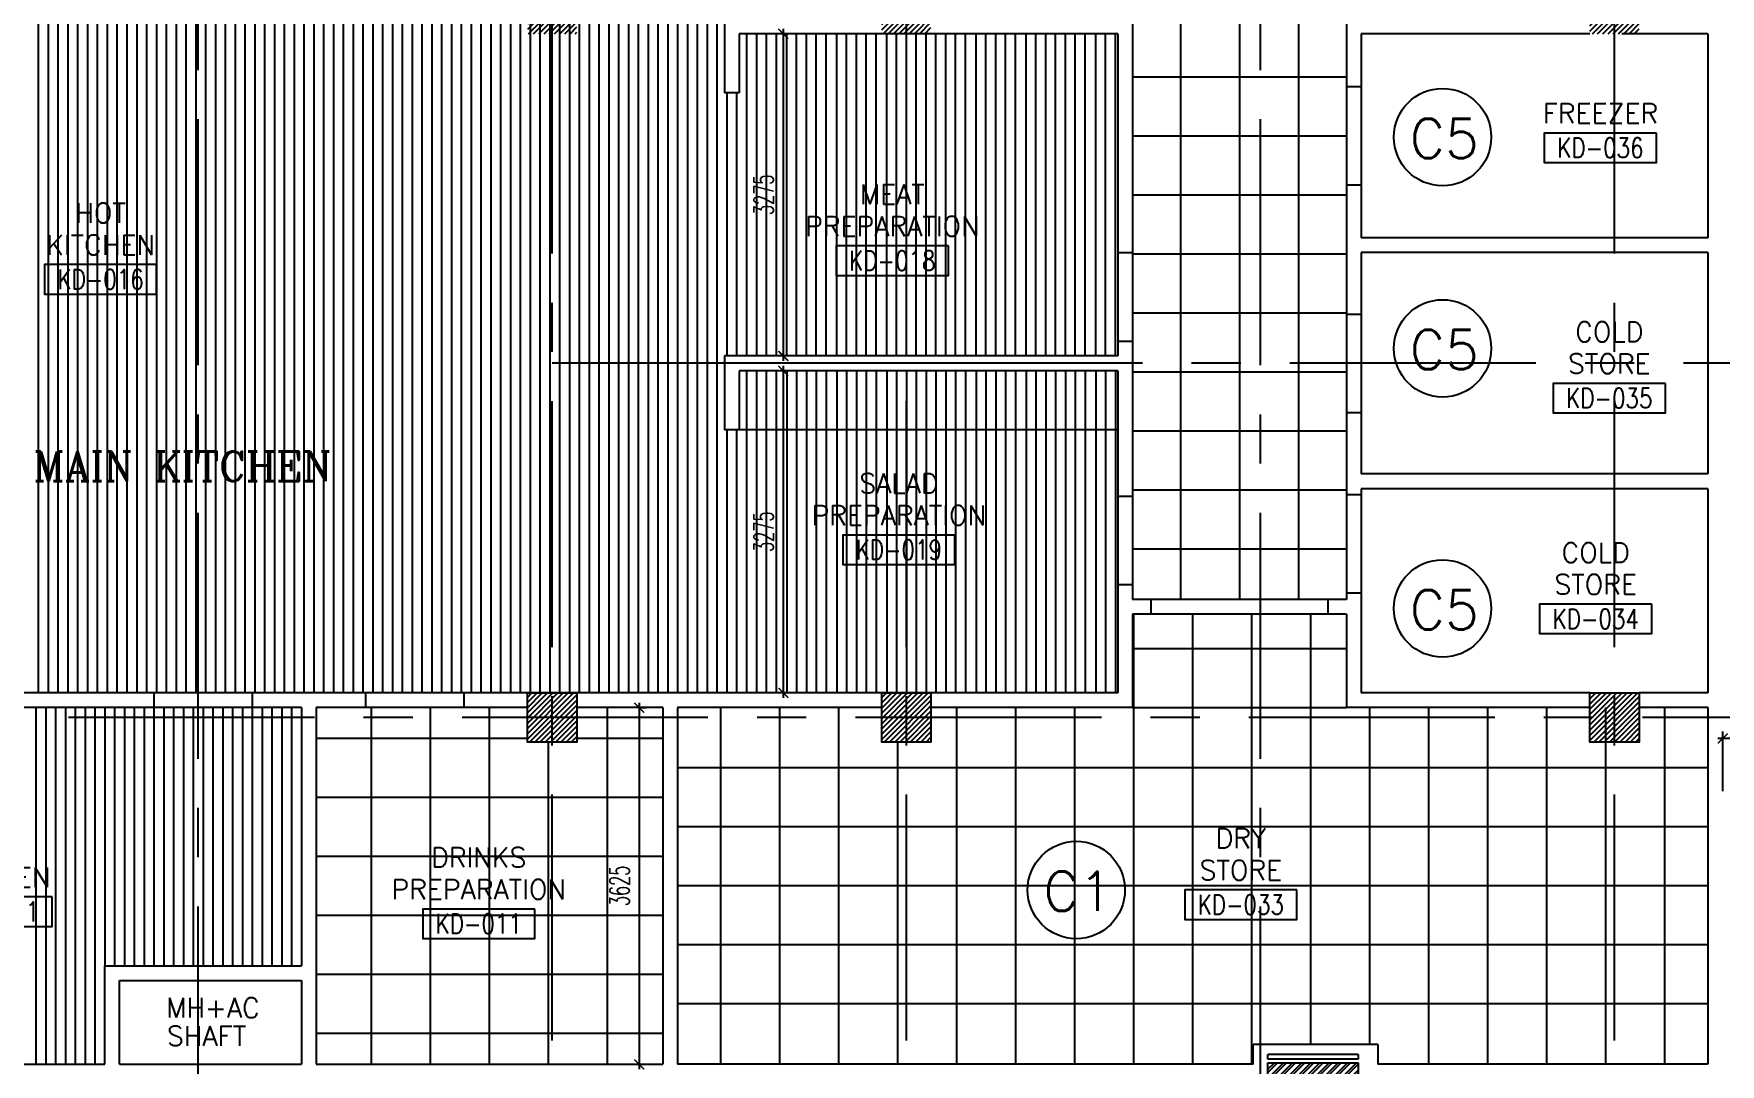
# Model space of a CAD drawing. Extents: x 417866.9 to 417960.2, y 43448 to 43538.2.
# Drawn here: x 417924.67 to 417941.81, y 43507.77 to 43518.24 of the extents above; entities that cross this region are included whole.
import ezdxf
from ezdxf.enums import TextEntityAlignment as Align

# ---------------------------------------------------------------- set-up
doc = ezdxf.new("R2010")
doc.units = 0
doc.header["$MEASUREMENT"] = 0
doc.header["$PDMODE"] = 3
doc.header["$PDSIZE"] = 0.1
doc.linetypes.add('CENTERX2', pattern=[4, 2.5, -0.5, 0.5, -0.5])
doc.layers.get('0').update_dxf_attribs({"linetype": 'CONTINUOUS'})
doc.layers.get('DEFPOINTS').update_dxf_attribs({"linetype": 'CONTINUOUS'})
for name, color, linetype in [('AXES', 11, 'CENTERX2'), ('CEILING', 4, 'CONTINUOUS'), ('ceiling-marker', 6, 'CONTINUOUS'), ('COL', 2, 'CONTINUOUS'), ('DIM', 4, 'CONTINUOUS'), ('FHC', 2, 'CONTINUOUS'), ('FUR', 5, 'CONTINUOUS'), ('HAT', 8, 'CONTINUOUS'), ('RM-BOX', 11, 'CONTINUOUS'), ('RM-NAME', 11, 'CONTINUOUS'), ('RM-NO', 11, 'CONTINUOUS'), ('SHAFT', 7, 'CONTINUOUS'), ('TXT', 2, 'CONTINUOUS'), ('WALL', 2, 'CONTINUOUS')]:
    doc.layers.add(name, color=color, linetype=linetype)
doc.styles.add('ROMANC', font='romanc', dxfattribs={"height": 0.1})
doc.styles.add('ROMANS', font='ROMANS.shx', dxfattribs={"width": 0.6})
doc.dimstyles.new('STANDARD in', dxfattribs={"dimtxt": 0.2, "dimasz": 0.1, "dimexe": 0.07, "dimexo": 0.05, "dimgap": 0.1, "dimtad": 1, "dimdec": 0, "dimlfac": 1000, "dimzin": 0, "dimdsep": 46, "dimtxsty": 'ROMANS', "dimblk": 'ARCHTICK', "dimcen": 0.05, "dimdle": 0.05, "dimclrd": 4, "dimclre": 4, "dimclrt": 2, "dimadec": 0, "dimazin": 0, "dimtfac": 1, "dimtdec": 0, "dimtmove": 2, "dimatfit": 3, "dimldrblk": 'ARCHTICK', "dimfxl": 0, "dimtolj": 1, "dimtzin": 0, "dimarcsym": 0})

# ---------------------------------------------------------------- blocks, each defined once
blk = doc.blocks.new('RM1')
at = {"layer": 'RM-BOX'}
blk.add_lwpolyline([(570, -200), (-570, -200), (-570, -500), (570, -500)], close=True, dxfattribs=at)
at = {"layer": 'RM-NAME', "style": 'ROMANS'}
for tag, p in [('ROOMNAME1', (0, 324)), ('ROOMNAME2', (0, 0))]:
    blk.add_attdef(tag, text='', height=200, dxfattribs=at).set_placement(p, align=Align.MIDDLE)
at = {"layer": 'RM-NO', "style": 'ROMANS', "width": 0.8}
blk.add_attdef('ROOMNO', text='', height=200, dxfattribs=at).set_placement((0, -350), align=Align.MIDDLE)
blk = doc.blocks.new('COL50')
at = {"layer": 'COL'}
blk.add_lwpolyline([(-250, 250), (-250, -250), (250, -250), (250, 250)], close=True, dxfattribs=at)
blk = doc.blocks.new('*X100')
at = {"color": 0}
for p, q in [((235129, 55135), (235595, 55601)), ((235129, 55188), (235542, 55601)), ((235129, 55241), (235489, 55601)), ((235129, 55294), (235436, 55601)), ((235129, 55347), (235383, 55601)), ((235129, 55400), (235330, 55601)), ((235129, 55453), (235277, 55601)), ((235129, 55506), (235224, 55601)), ((235129, 55559), (235171, 55601)), ((235148, 55101), (235629, 55581)), ((235201, 55101), (235629, 55528)), ((235254, 55101), (235629, 55475)), ((235307, 55101), (235629, 55422)), ((235360, 55101), (235629, 55369)), ((235413, 55101), (235629, 55316)), ((235466, 55101), (235629, 55263)), ((235519, 55101), (235629, 55210)), ((235572, 55101), (235629, 55157))]:
    blk.add_line(p, q, dxfattribs=at)
blk = doc.blocks.new('*X99')
at = {"color": 0}
for p, q in [((238729, 55128), (239201, 55601)), ((238729, 55181), (239148, 55601)), ((238729, 55234), (239095, 55601)), ((238729, 55287), (239042, 55601)), ((238729, 55340), (238989, 55601)), ((238729, 55393), (238936, 55601)), ((238729, 55446), (238883, 55601)), ((238729, 55500), (238830, 55601)), ((238729, 55553), (238777, 55601)), ((238754, 55101), (239229, 55575)), ((238807, 55101), (239229, 55522)), ((238860, 55101), (239229, 55469)), ((238913, 55101), (239229, 55416)), ((238966, 55101), (239229, 55363)), ((239019, 55101), (239229, 55310)), ((239073, 55101), (239229, 55257)), ((239126, 55101), (239229, 55204)), ((239179, 55101), (239229, 55151))]:
    blk.add_line(p, q, dxfattribs=at)
blk = doc.blocks.new('*X101')
at = {"color": 0}
for p, q in [((235129, 62347), (235583, 62801)), ((235129, 62400), (235530, 62801)), ((235129, 62453), (235476, 62801)), ((235129, 62506), (235423, 62801)), ((235129, 62559), (235370, 62801)), ((235129, 62612), (235317, 62801)), ((235129, 62665), (235264, 62801)), ((235129, 62718), (235211, 62801)), ((235129, 62771), (235158, 62801)), ((235136, 62301), (235629, 62794)), ((235189, 62301), (235629, 62741)), ((235242, 62301), (235629, 62688)), ((235295, 62301), (235629, 62635)), ((235348, 62301), (235629, 62582)), ((235401, 62301), (235629, 62529)), ((235454, 62301), (235629, 62476)), ((235507, 62301), (235629, 62423)), ((235560, 62301), (235629, 62370)), ((235613, 62301), (235629, 62317))]:
    blk.add_line(p, q, dxfattribs=at)
blk = doc.blocks.new('*X98')
at = {"color": 0}
for p, q in [((238729, 62341), (239189, 62801)), ((238729, 62394), (239136, 62801)), ((238729, 62447), (239083, 62801)), ((238729, 62500), (239030, 62801)), ((238729, 62553), (238977, 62801)), ((238729, 62606), (238924, 62801)), ((238729, 62659), (238871, 62801)), ((238729, 62712), (238818, 62801)), ((238729, 62765), (238765, 62801)), ((238742, 62301), (239229, 62788)), ((238795, 62301), (239229, 62735)), ((238848, 62301), (239229, 62682)), ((238901, 62301), (239229, 62629)), ((238954, 62301), (239229, 62576)), ((239007, 62301), (239229, 62523)), ((239060, 62301), (239229, 62470)), ((239113, 62301), (239229, 62417)), ((239166, 62301), (239229, 62363)), ((239219, 62301), (239229, 62310))]:
    blk.add_line(p, q, dxfattribs=at)
blk = doc.blocks.new('*X95')
at = {"color": 0}
for p, q in [((245929, 55116), (246414, 55601)), ((245929, 55169), (246361, 55601)), ((245929, 55222), (246308, 55601)), ((245929, 55275), (246255, 55601)), ((245929, 55328), (246202, 55601)), ((245929, 55381), (246149, 55601)), ((245929, 55434), (246096, 55601)), ((245929, 55487), (246043, 55601)), ((245929, 55540), (245990, 55601)), ((245929, 55593), (245936, 55601)), ((245967, 55101), (246429, 55563)), ((246020, 55101), (246429, 55510)), ((246073, 55101), (246429, 55457)), ((246126, 55101), (246429, 55404)), ((246179, 55101), (246429, 55351)), ((246232, 55101), (246429, 55298)), ((246285, 55101), (246429, 55245)), ((246338, 55101), (246429, 55192)), ((246391, 55101), (246429, 55138))]:
    blk.add_line(p, q, dxfattribs=at)
blk = doc.blocks.new('*X94')
at = {"color": 0}
for p, q in [((245929, 62328), (246401, 62801)), ((245929, 62381), (246348, 62801)), ((245929, 62434), (246295, 62801)), ((245929, 62487), (246242, 62801)), ((245929, 62540), (246189, 62801)), ((245929, 62593), (246136, 62801)), ((245929, 62646), (246083, 62801)), ((245929, 62700), (246030, 62801)), ((245929, 62753), (245977, 62801)), ((245954, 62301), (246429, 62775)), ((246007, 62301), (246429, 62722)), ((246060, 62301), (246429, 62669)), ((246113, 62301), (246429, 62616)), ((246166, 62301), (246429, 62563)), ((246219, 62301), (246429, 62510)), ((246273, 62301), (246429, 62457)), ((246326, 62301), (246429, 62404)), ((246379, 62301), (246429, 62351))]:
    blk.add_line(p, q, dxfattribs=at)
blk = doc.blocks.new('_ARCHTICK')
at = {"color": 0, "linetype": 'ByBlock', "const_width": 0.15}
blk.add_lwpolyline([(-0.5, -0.5), (0.5, 0.5)], dxfattribs=at)
blk = doc.blocks.new('*D232')
at = {"layer": 'DEFPOINTS', "color": 0}
for p in [(417932.915, 43518.244), (417932.286, 43514.969), (417932.915, 43514.969)]:
    blk.add_point(p, dxfattribs=at)
at = {"layer": 'DIM', "color": 4, "lineweight": -2}
for p, q in [((417932.865, 43518.244), (417932.216, 43518.244)), ((417932.286, 43518.294), (417932.286, 43514.919)), ((417932.865, 43514.969), (417932.216, 43514.969))]:
    blk.add_line(p, q, dxfattribs=at)
at = {"layer": 'DIM', "color": 4, "lineweight": -2, "xscale": 0.1, "yscale": 0.1, "zscale": 0.1}
for p, rotation in [((417932.286, 43518.244), 90), ((417932.286, 43514.969), 270)]:
    blk.add_blockref('_ARCHTICK', p, dxfattribs=dict(at, rotation=rotation))
at = {"layer": 'DIM', "color": 2, "insert": (417932.086, 43516.607), "char_height": 0.2, "attachment_point": 5, "rotation": 90, "style": 'ROMANS'}
blk.add_mtext('\\A1;3275', dxfattribs=at)
blk = doc.blocks.new('*D233')
at = {"layer": 'DEFPOINTS', "color": 0}
for p in [(417932.907, 43514.819), (417932.286, 43511.544), (417933.083, 43511.544)]:
    blk.add_point(p, dxfattribs=at)
at = {"layer": 'DIM', "color": 4, "lineweight": -2}
for p, q in [((417932.857, 43514.819), (417932.216, 43514.819)), ((417932.286, 43514.869), (417932.286, 43511.494)), ((417933.033, 43511.544), (417932.216, 43511.544))]:
    blk.add_line(p, q, dxfattribs=at)
at = {"layer": 'DIM', "color": 4, "lineweight": -2, "xscale": 0.1, "yscale": 0.1, "zscale": 0.1}
for p, rotation in [((417932.286, 43514.819), 90), ((417932.286, 43511.544), 270)]:
    blk.add_blockref('_ARCHTICK', p, dxfattribs=dict(at, rotation=rotation))
at = {"layer": 'DIM', "color": 2, "insert": (417932.086, 43513.182), "char_height": 0.2, "attachment_point": 5, "rotation": 90, "style": 'ROMANS'}
blk.add_mtext('\\A1;3275', dxfattribs=at)
blk = doc.blocks.new('*D240')
at = {"layer": 'DEFPOINTS', "color": 0}
for p in [(417941.837, 43511.081), (417941.837, 43510.494), (417943.912, 43510.494)]:
    blk.add_point(p, dxfattribs=at)
at = {"layer": 'DIM', "color": 4, "lineweight": -2}
for p, q in [((417941.837, 43510.544), (417941.837, 43511.151)), ((417943.912, 43510.544), (417943.912, 43511.151)), ((417943.962, 43511.081), (417941.787, 43511.081))]:
    blk.add_line(p, q, dxfattribs=at)
at = {"layer": 'DIM', "color": 4, "lineweight": -2, "xscale": 0.1, "yscale": 0.1, "zscale": 0.1, "rotation": 180}
blk.add_blockref('_ARCHTICK', (417941.837, 43511.081), dxfattribs=at)
at = {"layer": 'DIM', "color": 4, "lineweight": -2, "xscale": 0.1, "yscale": 0.1, "zscale": 0.1}
blk.add_blockref('_ARCHTICK', (417943.912, 43511.081), dxfattribs=at)
at = {"layer": 'DIM', "color": 2, "insert": (417942.874, 43511.281), "char_height": 0.2, "attachment_point": 5, "style": 'ROMANS'}
blk.add_mtext('\\A1;2075', dxfattribs=at)
blk = doc.blocks.new('*D241')
at = {"layer": 'DEFPOINTS', "color": 0}
for p in [(417930.78, 43511.394), (417930.78, 43507.769), (417930.821, 43507.769)]:
    blk.add_point(p, dxfattribs=at)
at = {"layer": 'DIM', "color": 4, "lineweight": -2}
for p, q in [((417930.821, 43511.444), (417930.821, 43507.719)), ((417930.83, 43511.394), (417930.891, 43511.394)), ((417930.83, 43507.769), (417930.891, 43507.769))]:
    blk.add_line(p, q, dxfattribs=at)
at = {"layer": 'DIM', "color": 4, "lineweight": -2, "xscale": 0.1, "yscale": 0.1, "zscale": 0.1}
for p, rotation in [((417930.821, 43511.394), 90), ((417930.821, 43507.769), 270)]:
    blk.add_blockref('_ARCHTICK', p, dxfattribs=dict(at, rotation=rotation))
at = {"layer": 'DIM', "color": 2, "insert": (417930.621, 43509.582), "char_height": 0.2, "attachment_point": 5, "rotation": 90, "style": 'ROMANS'}
blk.add_mtext('\\A1;3625', dxfattribs=at)

msp = doc.modelspace()

# ---------------------------------------------------------------- hatches: boundary and pattern name
at = {"layer": 'FHC', "linetype": 'ByBlock', "ltscale": 0.3}
h = msp.add_hatch(dxfattribs=at)
h.set_pattern_fill('ANSI32', color=11, scale=175, style=0)
h.set_pattern_definition([(44.999998, (417705.015424, 43476.54332), (-0.046403885, 0.046403882), []), (44.999998, (417705.04636, 43476.54332), (-0.046403885, 0.046403882), [])])
h.paths.add_polyline_path([(417938.1316, 43507.5943), (417938.1316, 43507.7843), (417937.2116, 43507.7843), (417937.2116, 43507.5943)])
h.paths.add_polyline_path([(417936.999, 43507.1732), (417936.999, 43507.594), (417937.2615, 43507.594), (417937.2615, 43507.1732)], flags=9)

# ---------------------------------------------------------------- linework, layer by layer
at = {"layer": 'AXES'}
for p, q in [((417929.9366, 43460.01), (417929.9366, 43537.5491)), ((417933.5366, 43460.01), (417933.5366, 43537.5491)), ((417940.7366, 43460.01), (417940.7366, 43537.5491)), ((417926.3366, 43466.8743), (417926.3366, 43525.6943)), ((417937.1366, 43466.8743), (417937.1366, 43525.6943)), ((417947.9366, 43514.8943), (417929.9366, 43514.8943)), ((417959.5194, 43511.2943), (417889.6966, 43511.2943))]:
    msp.add_line(p, q, dxfattribs=at)
at = {"layer": 'CEILING'}
for p, q in [((417928.5116, 43523.2193), (417928.5116, 43511.5443)), ((417928.6116, 43523.2193), (417928.6116, 43511.5443)), ((417928.7116, 43523.2193), (417928.7116, 43511.5443)), ((417928.8116, 43523.2193), (417928.8116, 43511.5443)), ((417928.9116, 43523.2193), (417928.9116, 43511.5443)), ((417929.0116, 43523.2193), (417929.0116, 43511.5443)), ((417929.1116, 43523.2193), (417929.1116, 43511.5443)), ((417929.2116, 43523.2193), (417929.2116, 43511.5443)), ((417929.3116, 43523.2193), (417929.3116, 43511.5443)), ((417929.4116, 43523.2193), (417929.4116, 43511.5443)), ((417929.5116, 43523.2193), (417929.5116, 43511.5443)), ((417929.6116, 43523.2193), (417929.6116, 43511.5443)), ((417929.7116, 43523.2193), (417929.7116, 43511.5443)), ((417929.8116, 43523.2193), (417929.8116, 43511.5443)), ((417929.9116, 43523.2193), (417929.9116, 43511.5443)), ((417930.0116, 43523.2193), (417930.0116, 43511.5443)), ((417930.1116, 43523.2193), (417930.1116, 43511.5443)), ((417930.2116, 43523.2193), (417930.2116, 43511.5443)), ((417930.3116, 43523.2193), (417930.3116, 43511.5443)), ((417930.4116, 43523.2193), (417930.4116, 43511.5443)), ((417930.5116, 43523.2193), (417930.5116, 43511.5443)), ((417930.6116, 43523.2193), (417930.6116, 43511.5443)), ((417930.7116, 43523.2193), (417930.7116, 43511.5443)), ((417930.8116, 43523.2193), (417930.8116, 43511.5443)), ((417930.9116, 43523.2193), (417930.9116, 43511.5443)), ((417931.0116, 43523.2193), (417931.0116, 43511.5443)), ((417931.1116, 43523.2193), (417931.1116, 43511.5443)), ((417931.2116, 43523.2193), (417931.2116, 43511.5443)), ((417931.3116, 43523.2193), (417931.3116, 43511.5443)), ((417931.4116, 43523.2193), (417931.4116, 43511.5443)), ((417931.5116, 43523.2193), (417931.5116, 43511.5443)), ((417931.6116, 43523.2193), (417931.6116, 43511.5443)), ((417924.7116, 43521.0693), (417924.7116, 43511.5443)), ((417924.8116, 43521.0693), (417924.8116, 43511.5443)), ((417924.9116, 43521.0693), (417924.9116, 43511.5443)), ((417925.0116, 43521.0693), (417925.0116, 43511.5443)), ((417925.1116, 43521.0693), (417925.1116, 43511.5443)), ((417925.2116, 43521.0693), (417925.2116, 43511.5443)), ((417925.3116, 43521.0693), (417925.3116, 43511.5443)), ((417925.4116, 43521.0693), (417925.4116, 43511.5443)), ((417925.5116, 43521.0693), (417925.5116, 43511.5443)), ((417925.6116, 43521.0693), (417925.6116, 43511.5443)), ((417925.7116, 43521.0693), (417925.7116, 43511.5443)), ((417925.8116, 43521.0693), (417925.8116, 43511.5443)), ((417925.9116, 43521.0693), (417925.9116, 43511.5443)), ((417926.0116, 43521.0693), (417926.0116, 43511.5443)), ((417926.1116, 43521.0693), (417926.1116, 43511.5443)), ((417926.2116, 43521.0693), (417926.2116, 43511.5443)), ((417926.3116, 43521.0693), (417926.3116, 43511.5443)), ((417926.4116, 43521.0693), (417926.4116, 43511.5443)), ((417926.5116, 43521.0693), (417926.5116, 43511.5443)), ((417926.6116, 43521.0693), (417926.6116, 43511.5443)), ((417926.7116, 43521.0693), (417926.7116, 43511.5443)), ((417926.8116, 43521.0693), (417926.8116, 43511.5443)), ((417926.9116, 43521.0693), (417926.9116, 43511.5443)), ((417927.0116, 43521.0693), (417927.0116, 43511.5443)), ((417927.1116, 43521.0693), (417927.1116, 43511.5443)), ((417927.2116, 43521.0693), (417927.2116, 43511.5443)), ((417927.3116, 43521.0693), (417927.3116, 43511.5443)), ((417927.4116, 43521.0693), (417927.4116, 43511.5443)), ((417927.5116, 43521.0693), (417927.5116, 43511.5443)), ((417927.6116, 43521.0693), (417927.6116, 43511.5443)), ((417927.7116, 43521.0693), (417927.7116, 43511.5443)), ((417927.8116, 43521.0693), (417927.8116, 43511.5443)), ((417927.9116, 43521.0693), (417927.9116, 43511.5443)), ((417928.0116, 43521.0693), (417928.0116, 43511.5443)), ((417928.1116, 43521.0693), (417928.1116, 43511.5443)), ((417928.2116, 43521.0693), (417928.2116, 43511.5443)), ((417928.3116, 43521.0693), (417928.3116, 43511.5443)), ((417928.4116, 43521.0693), (417928.4116, 43511.5443)), ((417936.3241, 43520.7193), (417936.3241, 43512.4943)), ((417936.9241, 43520.7193), (417936.9241, 43512.4943)), ((417937.5241, 43520.7193), (417937.5241, 43512.4943)), ((417931.9116, 43518.2443), (417931.9116, 43514.9693)), ((417932.0116, 43518.2443), (417932.0116, 43514.9693)), ((417932.1116, 43518.2443), (417932.1116, 43514.9693)), ((417932.2116, 43518.2443), (417932.2116, 43514.9693)), ((417932.3201, 43514.9693), (417932.3201, 43518.2443)), ((417932.4201, 43514.9693), (417932.4201, 43518.2443)), ((417932.5201, 43514.9693), (417932.5201, 43518.2443)), ((417932.6201, 43514.9693), (417932.6201, 43518.2443)), ((417932.7201, 43514.9693), (417932.7201, 43518.2443)), ((417932.8285, 43514.9693), (417932.8285, 43518.2443)), ((417932.9285, 43514.9693), (417932.9285, 43518.2443)), ((417933.0285, 43514.9693), (417933.0285, 43518.2443)), ((417933.1285, 43514.9693), (417933.1285, 43518.2443)), ((417933.2285, 43514.9693), (417933.2285, 43518.2443)), ((417933.3369, 43514.9693), (417933.3369, 43518.2443)), ((417933.4369, 43514.9693), (417933.4369, 43518.2443)), ((417933.5369, 43514.9693), (417933.5369, 43518.2443)), ((417933.6369, 43514.9693), (417933.6369, 43518.2443)), ((417933.7369, 43514.9693), (417933.7369, 43518.2443)), ((417933.8369, 43514.9693), (417933.8369, 43518.2443)), ((417933.9369, 43514.9693), (417933.9369, 43518.2443)), ((417934.0369, 43514.9693), (417934.0369, 43518.2443)), ((417934.1369, 43514.9693), (417934.1369, 43518.2443)), ((417934.2454, 43514.9693), (417934.2454, 43518.2443)), ((417934.3454, 43514.9693), (417934.3454, 43518.2443)), ((417934.4454, 43514.9693), (417934.4454, 43518.2443)), ((417934.5454, 43514.9693), (417934.5454, 43518.2443)), ((417934.6454, 43514.9693), (417934.6454, 43518.2443)), ((417934.7538, 43514.9693), (417934.7538, 43518.2443)), ((417934.8538, 43514.9693), (417934.8538, 43518.2443)), ((417934.9538, 43514.9693), (417934.9538, 43518.2443)), ((417935.0538, 43514.9693), (417935.0538, 43518.2443)), ((417935.1538, 43514.9693), (417935.1538, 43518.2443)), ((417935.2538, 43514.9693), (417935.2538, 43518.2443)), ((417935.3538, 43514.9693), (417935.3538, 43518.2443)), ((417935.4622, 43514.9693), (417935.4622, 43518.2443)), ((417935.5622, 43514.9693), (417935.5622, 43518.2443)), ((417935.6622, 43514.9693), (417935.6622, 43518.2443)), ((417931.7116, 43517.6443), (417931.7116, 43514.9693)), ((417931.8116, 43517.6443), (417931.8116, 43514.9693)), ((417935.8366, 43517.8068), (417938.0116, 43517.8068)), ((417935.8366, 43517.2068), (417938.0116, 43517.2068)), ((417935.8366, 43516.6068), (417938.0116, 43516.6068)), ((417935.8366, 43516.0068), (417938.0116, 43516.0068)), ((417935.8366, 43515.4068), (417938.0116, 43515.4068)), ((417931.9116, 43514.8193), (417931.9116, 43511.5443)), ((417932.0116, 43514.8193), (417932.0116, 43511.5443)), ((417932.1116, 43514.8193), (417932.1116, 43511.5443)), ((417932.2116, 43514.8193), (417932.2116, 43511.5443)), ((417932.3201, 43514.8193), (417932.3201, 43511.5443)), ((417932.4201, 43514.8193), (417932.4201, 43511.5443)), ((417932.5201, 43514.8193), (417932.5201, 43511.5443)), ((417932.6201, 43514.8193), (417932.6201, 43511.5443)), ((417932.7201, 43514.8193), (417932.7201, 43511.5443)), ((417932.8285, 43514.8193), (417932.8285, 43511.5443)), ((417932.9285, 43514.8193), (417932.9285, 43511.5443)), ((417933.0285, 43514.8193), (417933.0285, 43511.5443)), ((417933.1285, 43514.8193), (417933.1285, 43511.5443)), ((417933.2285, 43514.8193), (417933.2285, 43511.5443)), ((417933.3369, 43514.8193), (417933.3369, 43511.5443)), ((417933.4369, 43514.8193), (417933.4369, 43511.5443)), ((417933.5369, 43514.8193), (417933.5369, 43511.5443)), ((417933.6369, 43514.8193), (417933.6369, 43511.5443)), ((417933.7369, 43514.8193), (417933.7369, 43511.5443)), ((417933.8369, 43514.8193), (417933.8369, 43511.5443)), ((417933.9369, 43514.8193), (417933.9369, 43511.5443)), ((417934.0369, 43514.8193), (417934.0369, 43511.5443)), ((417934.1369, 43514.8193), (417934.1369, 43511.5443)), ((417934.2454, 43514.8193), (417934.2454, 43511.5443)), ((417934.3454, 43514.8193), (417934.3454, 43511.5443)), ((417934.4454, 43514.8193), (417934.4454, 43511.5443)), ((417934.5454, 43514.8193), (417934.5454, 43511.5443)), ((417934.6454, 43514.8193), (417934.6454, 43511.5443)), ((417934.7538, 43514.8193), (417934.7538, 43511.5443)), ((417934.8538, 43514.8193), (417934.8538, 43511.5443)), ((417934.9538, 43514.8193), (417934.9538, 43511.5443)), ((417935.0538, 43514.8193), (417935.0538, 43511.5443)), ((417935.1538, 43514.8193), (417935.1538, 43511.5443)), ((417935.2538, 43514.8193), (417935.2538, 43511.5443)), ((417935.3538, 43514.8193), (417935.3538, 43511.5443)), ((417935.4622, 43514.8193), (417935.4622, 43511.5443)), ((417935.5622, 43514.8193), (417935.5622, 43511.5443)), ((417935.6622, 43514.8193), (417935.6622, 43511.5443)), ((417935.8366, 43514.8068), (417938.0116, 43514.8068)), ((417931.7116, 43514.2193), (417931.7116, 43511.5443)), ((417931.8116, 43514.2193), (417931.8116, 43511.5443)), ((417935.8366, 43514.2068), (417938.0116, 43514.2068)), ((417935.8366, 43513.6068), (417938.0116, 43513.6068)), ((417935.8366, 43513.0068), (417938.0116, 43513.0068)), ((417935.8491, 43507.7693), (417935.8491, 43512.3443)), ((417936.4491, 43507.7693), (417936.4491, 43512.3443)), ((417937.0491, 43507.7693), (417937.0491, 43512.3443)), ((417937.6491, 43507.9693), (417937.6491, 43512.3443)), ((417935.8366, 43511.9943), (417938.0116, 43511.9943)), ((417924.6866, 43511.3943), (417924.6866, 43507.7693)), ((417924.7866, 43511.3943), (417924.7866, 43507.7693)), ((417924.8866, 43511.3943), (417924.8866, 43507.7693)), ((417924.9866, 43511.3943), (417924.9866, 43507.7693)), ((417925.0866, 43511.3943), (417925.0866, 43507.7693)), ((417925.1866, 43511.3943), (417925.1866, 43507.7693)), ((417925.2866, 43511.3943), (417925.2866, 43507.7693)), ((417925.3866, 43511.3943), (417925.3866, 43508.7693)), ((417925.4866, 43511.3943), (417925.4866, 43508.7693)), ((417925.5866, 43511.3943), (417925.5866, 43508.7693)), ((417925.6866, 43511.3943), (417925.6866, 43508.7693)), ((417925.7866, 43511.3943), (417925.7866, 43508.7693)), ((417925.8866, 43511.3943), (417925.8866, 43508.7693)), ((417925.9866, 43511.3943), (417925.9866, 43508.7693)), ((417926.0866, 43511.3943), (417926.0866, 43508.7693)), ((417926.1866, 43511.3943), (417926.1866, 43508.7693)), ((417926.2866, 43511.3943), (417926.2866, 43508.7693)), ((417926.3866, 43511.3943), (417926.3866, 43508.7693)), ((417926.4866, 43511.3943), (417926.4866, 43508.7693)), ((417926.5866, 43511.3943), (417926.5866, 43508.7693)), ((417926.6866, 43511.3943), (417926.6866, 43508.7693)), ((417926.7866, 43511.3943), (417926.7866, 43508.7693)), ((417926.8866, 43511.3943), (417926.8866, 43508.7693)), ((417926.9866, 43511.3943), (417926.9866, 43508.7693)), ((417927.0866, 43511.3943), (417927.0866, 43508.7693)), ((417927.1866, 43511.3943), (417927.1866, 43508.7693)), ((417927.2866, 43511.3943), (417927.2866, 43508.7693)), ((417928.0991, 43507.7693), (417928.0991, 43511.3943)), ((417928.6991, 43507.7693), (417928.6991, 43511.3943)), ((417929.2991, 43507.7693), (417929.2991, 43511.3943)), ((417930.4991, 43507.7693), (417930.4991, 43511.3943)), ((417931.6491, 43507.7693), (417931.6491, 43511.3943)), ((417932.2491, 43507.7693), (417932.2491, 43511.3943)), ((417932.8491, 43507.7693), (417932.8491, 43511.3943)), ((417934.0491, 43507.7693), (417934.0491, 43511.3943)), ((417934.6491, 43507.7693), (417934.6491, 43511.3943)), ((417935.2491, 43507.7693), (417935.2491, 43511.3943)), ((417935.8366, 43511.3943), (417938.0116, 43511.3943)), ((417938.2491, 43507.9693), (417938.2491, 43511.3943)), ((417938.8491, 43507.7693), (417938.8491, 43511.3943)), ((417939.4491, 43507.7693), (417939.4491, 43511.3943)), ((417940.0491, 43507.7693), (417940.0491, 43511.3943)), ((417940.6491, 43507.7693), (417940.6491, 43511.3943)), ((417941.2491, 43507.7693), (417941.2491, 43511.3943)), ((417929.6866, 43511.0818), (417927.5366, 43511.0818)), ((417929.8991, 43507.7693), (417929.8991, 43511.0443)), ((417931.0616, 43511.0818), (417930.1866, 43511.0818)), ((417933.4491, 43507.7693), (417933.4491, 43511.0443)), ((417941.6866, 43510.7818), (417931.2116, 43510.7818)), ((417931.0616, 43510.4818), (417927.5366, 43510.4818)), ((417941.6866, 43510.1818), (417931.2116, 43510.1818)), ((417931.0616, 43509.8818), (417927.5366, 43509.8818)), ((417941.6866, 43509.5818), (417931.2116, 43509.5818)), ((417931.0616, 43509.2818), (417927.5366, 43509.2818)), ((417941.6866, 43508.9818), (417931.2116, 43508.9818)), ((417931.0616, 43508.6818), (417927.5366, 43508.6818)), ((417941.6866, 43508.3818), (417931.2116, 43508.3818)), ((417931.0616, 43508.0818), (417927.5366, 43508.0818))]:
    msp.add_line(p, q, dxfattribs=at)
at = {"layer": 'ceiling-marker', "color": 2}
for centre in [(417938.988, 43517.1932), (417938.988, 43515.0455), (417938.988, 43512.4022), (417935.2644, 43509.5405)]:
    msp.add_circle(centre, 0.4949, dxfattribs=at)
at = {"layer": 'COL'}
msp.add_lwpolyline([(417933.7866, 43511.5443), (417933.7866, 43511.0443), (417933.2866, 43511.0443), (417933.2866, 43511.5443)], close=True, dxfattribs=at)
at = {"layer": 'FHC', "linetype": 'ByBlock', "ltscale": 0.3}
for p, q in [((417937.2116, 43507.7843), (417938.1316, 43507.7843)), ((417937.2116, 43507.5943), (417937.2116, 43507.7843)), ((417938.1316, 43507.7843), (417938.1316, 43507.5943))]:
    msp.add_line(p, q, dxfattribs=at)
at = {"layer": 'FUR'}
msp.add_line((417935.6866, 43514.2193), (417931.8366, 43514.2193), dxfattribs=at)
at = {"layer": 'WALL'}
for p, q in [((417935.8366, 43519.4443), (417935.8366, 43516.0193)), ((417938.0116, 43519.4443), (417938.0116, 43517.7068)), ((417931.6866, 43518.3943), (417931.6866, 43517.6443)), ((417935.6866, 43518.2443), (417931.8366, 43518.2443)), ((417931.8366, 43518.2443), (417931.8366, 43517.6443)), ((417935.6866, 43518.2443), (417935.6866, 43516.0193)), ((417940.4866, 43518.2443), (417938.1616, 43518.2443)), ((417938.1616, 43518.2443), (417938.1616, 43517.7068)), ((417938.1616, 43518.2443), (417938.1616, 43517.7068)), ((417941.6866, 43518.2443), (417940.8116, 43518.2443)), ((417941.6866, 43518.2443), (417941.6866, 43517.3693)), ((417941.6866, 43518.2443), (417941.6866, 43516.1693)), ((417931.8366, 43517.6443), (417931.6866, 43517.6443)), ((417938.0116, 43517.7068), (417938.0116, 43515.3943)), ((417938.0116, 43517.7068), (417938.1616, 43517.7068)), ((417938.1616, 43517.7068), (417938.1616, 43516.1693)), ((417938.0116, 43516.7068), (417938.1616, 43516.7068)), ((417941.6866, 43516.1693), (417938.1616, 43516.1693)), ((417935.6866, 43516.0193), (417935.6866, 43514.9693)), ((417935.6866, 43516.0193), (417935.8366, 43516.0193)), ((417935.8366, 43516.0193), (417935.8366, 43513.5443)), ((417941.6866, 43516.0193), (417938.1616, 43516.0193)), ((417938.1616, 43516.0193), (417938.1616, 43515.3943)), ((417941.6866, 43516.0193), (417941.6866, 43513.7693)), ((417938.0116, 43515.3943), (417938.0116, 43513.5568)), ((417938.0116, 43515.3943), (417938.1616, 43515.3943)), ((417938.1616, 43515.3943), (417938.1616, 43513.7693)), ((417935.6866, 43515.1193), (417935.8366, 43515.1193)), ((417935.6866, 43514.9693), (417931.6866, 43514.9693)), ((417931.6866, 43514.9693), (417931.6866, 43514.2193)), ((417935.6866, 43514.8943), (417931.6866, 43514.8943)), ((417935.6866, 43514.8193), (417931.8366, 43514.8193)), ((417931.8366, 43514.8193), (417931.8366, 43514.2193)), ((417935.6866, 43514.8193), (417935.6866, 43513.5443)), ((417938.0116, 43514.3943), (417938.1616, 43514.3943)), ((417931.8366, 43514.2193), (417931.6866, 43514.2193)), ((417941.6866, 43513.7693), (417938.1616, 43513.7693)), ((417935.6866, 43513.5443), (417935.6866, 43511.5443)), ((417935.6866, 43513.5443), (417935.8366, 43513.5443)), ((417935.8366, 43513.5443), (417935.8366, 43512.4943)), ((417938.1616, 43513.5568), (417938.0116, 43513.5568)), ((417938.0116, 43513.5568), (417938.0116, 43512.4943)), ((417941.6866, 43513.6193), (417938.1616, 43513.6193)), ((417938.1616, 43513.6193), (417938.1616, 43513.5568)), ((417938.1616, 43513.5568), (417938.1616, 43511.5443)), ((417941.6866, 43513.6193), (417941.6866, 43511.5443)), ((417935.6866, 43512.6443), (417935.8366, 43512.6443)), ((417938.1616, 43512.5568), (417938.0116, 43512.5568)), ((417938.1616, 43512.5568), (417938.1616, 43512.5568)), ((417936.0241, 43512.4943), (417935.8366, 43512.4943)), ((417936.0241, 43512.3443), (417935.8366, 43512.3443)), ((417935.8366, 43512.3443), (417935.8366, 43511.3943)), ((417938.0116, 43512.4943), (417936.0241, 43512.4943)), ((417936.0241, 43512.3443), (417936.0241, 43512.4943)), ((417938.0116, 43512.3443), (417936.0241, 43512.3443)), ((417937.8241, 43512.3443), (417937.8241, 43512.4943)), ((417938.0116, 43512.3443), (417938.0116, 43511.3943)), ((417926.8866, 43511.5443), (417922.2116, 43511.5443)), ((417925.8866, 43511.5443), (417925.8866, 43511.3943)), ((417928.0366, 43511.5443), (417926.8866, 43511.5443)), ((417926.8866, 43511.5443), (417926.8866, 43511.3943)), ((417935.6866, 43511.5443), (417928.0366, 43511.5443)), ((417928.0366, 43511.5443), (417928.0366, 43511.3943)), ((417929.0366, 43511.5443), (417929.0366, 43511.3943)), ((417940.4866, 43511.5443), (417938.1616, 43511.5443)), ((417941.6866, 43511.5443), (417940.9866, 43511.5443)), ((417926.8866, 43511.3943), (417922.9866, 43511.3943)), ((417927.3866, 43511.3943), (417926.8866, 43511.3943)), ((417927.3866, 43511.3943), (417927.3866, 43508.7693)), ((417927.5366, 43511.3943), (417927.5366, 43507.7693)), ((417928.0366, 43511.3943), (417927.5366, 43511.3943)), ((417929.6866, 43511.3943), (417928.0366, 43511.3943)), ((417931.0616, 43511.3943), (417930.1866, 43511.3943)), ((417931.0616, 43511.3943), (417931.0616, 43507.7693)), ((417931.2116, 43511.3943), (417931.2116, 43507.7693)), ((417933.2866, 43511.3943), (417931.2116, 43511.3943)), ((417935.8366, 43511.3943), (417933.7866, 43511.3943)), ((417940.4866, 43511.3943), (417938.0116, 43511.3943)), ((417941.6866, 43511.3943), (417940.9866, 43511.3943)), ((417941.6866, 43511.3943), (417941.6866, 43507.7693)), ((417925.3866, 43507.7693), (417925.3866, 43508.7693)), ((417925.3866, 43508.7693), (417927.3866, 43508.7693)), ((417925.5366, 43507.7693), (417925.5366, 43508.6193)), ((417925.5366, 43508.6193), (417927.3866, 43508.6193)), ((417927.3866, 43508.6193), (417927.3866, 43507.7693)), ((417938.3316, 43507.9693), (417937.0616, 43507.9693)), ((417937.0616, 43507.7693), (417937.0616, 43507.9693)), ((417938.1316, 43507.8693), (417937.2116, 43507.8693)), ((417937.2116, 43507.8193), (417937.2116, 43507.8693)), ((417938.1316, 43507.8693), (417938.1316, 43507.8193)), ((417938.3316, 43507.9693), (417938.3316, 43507.7693)), ((417922.6366, 43507.7693), (417925.3866, 43507.7693)), ((417925.5366, 43507.7693), (417927.3866, 43507.7693)), ((417927.5366, 43507.7693), (417931.0616, 43507.7693)), ((417937.0616, 43507.7693), (417931.2116, 43507.7693)), ((417938.1316, 43507.8193), (417937.2116, 43507.8193)), ((417941.6866, 43507.7693), (417938.3316, 43507.7693))]:
    msp.add_line(p, q, dxfattribs=at)

# ---------------------------------------------------------------- block references
at = {"layer": 'COL', "xscale": -0.001000000047497451, "yscale": 0.0009999999892897904, "zscale": 0.001}
for p in [(417929.9366, 43511.2943), (417940.7366, 43511.2943)]:
    msp.add_blockref('COL50', p, dxfattribs=at)
at = {"layer": 'HAT', "xscale": 0.001000000047497451, "yscale": 0.0009999999892897904, "zscale": 0.001}
for name in ['*X101', '*X98', '*X94', '*X100', '*X99', '*X95']:
    msp.add_blockref(name, (417694.5581, 43455.9433), dxfattribs=at)
msp.add_blockref('RM1', (417924.2815, 43509.6703), dxfattribs=at).add_auto_attribs({'ROOMNO': 'KD-021', 'ROOMNAME2': 'KITCHEN', 'ROOMNAME1': 'DIET'})
at = {"layer": 'RM-NAME', "xscale": 0.001000000047497451, "yscale": 0.0009999999892897904, "zscale": 0.001}
for p, values in [((417940.5929, 43517.4346), {'ROOMNO': 'KD-036', 'ROOMNAME2': 'FREEZER'}), ((417940.6834, 43514.8902), {'ROOMNO': 'KD-035', 'ROOMNAME2': 'STORE', 'ROOMNAME1': 'COLD'}), ((417940.5452, 43512.6463), {'ROOMNO': 'KD-034', 'ROOMNAME2': 'STORE', 'ROOMNAME1': 'COLD'})]:
    msp.add_blockref('RM1', p, dxfattribs=at).add_auto_attribs(values)
at = {"layer": 'WALL', "xscale": 0.001000000047497451, "yscale": 0.0009999999892897904, "zscale": 0.001}
for p, values in [((417933.394, 43516.2882), {'ROOMNO': 'KD-018', 'ROOMNAME2': 'PREPARATION', 'ROOMNAME1': 'MEAT'}), ((417925.3446, 43516.0984), {'ROOMNO': 'KD-016', 'ROOMNAME2': 'KITCHEN', 'ROOMNAME1': 'HOT'}), ((417933.4602, 43513.3488), {'ROOMNO': 'KD-019', 'ROOMNAME2': 'PREPARATION', 'ROOMNAME1': 'SALAD'}), ((417936.9373, 43509.7415), {'ROOMNO': 'KD-033', 'ROOMNAME2': 'STORE', 'ROOMNAME1': 'DRY'}), ((417929.1893, 43509.547), {'ROOMNO': 'KD-011', 'ROOMNAME2': 'PREPARATION', 'ROOMNAME1': 'DRINKS'})]:
    msp.add_blockref('RM1', p, dxfattribs=at).add_auto_attribs(values)

# ---------------------------------------------------------------- texts
at = {"layer": 'RM-NAME', "color": 2, "style": 'ROMANC'}
msp.add_text('MAIN KITCHEN', height=0.3, dxfattribs=at).set_placement((417926.1772, 43513.8476), align=Align.MIDDLE)
at = {"layer": 'SHAFT', "style": 'ROMANS'}
for s, p in [('MH+AC', (417926.4871, 43508.3429)), ('SHAFT', (417926.4224, 43508.0572))]:
    msp.add_text(s, height=0.2, dxfattribs=at).set_placement(p, align=Align.MIDDLE)
at = {"layer": 'TXT', "color": 6, "style": 'ROMANS'}
for s, p in [('C5', (417938.6536, 43516.9808)), ('C5', (417938.6536, 43514.8331)), ('C5', (417938.6536, 43512.1897)), ('C1', (417934.93, 43509.3281))]:
    msp.add_text(s, height=0.4, dxfattribs=at).set_placement(p)

# ---------------------------------------------------------------- dimensions: what is measured, and where the dimension line sits
at = {"layer": 'DIM'}
for base, p1, p2, picture, middle in [((417932.2858, 43514.9693), (417932.9151, 43518.2443), (417932.9151, 43514.9693), '*D232', (417932.0858, 43516.6068)), ((417932.2858, 43511.5443), (417932.9073, 43514.8193), (417933.0826, 43511.5443), '*D233', (417932.0858, 43513.1818)), ((417930.8211, 43507.7693), (417930.7804, 43511.3943), (417930.7804, 43507.7693), '*D241', (417930.6211, 43509.5818))]:
    dim = msp.add_linear_dim(base=base, p1=p1, p2=p2, angle=90, dimstyle='STANDARD in', dxfattribs=at)
    dim.commit()
    dim.dimension.update_dxf_attribs({"geometry": picture, "text_midpoint": middle})
dim = msp.add_linear_dim(base=(417941.8366, 43511.0807), p1=(417943.9116, 43510.4943), p2=(417941.8366, 43510.4943), dimstyle='STANDARD in', dxfattribs=at)
dim.commit()
dim.dimension.update_dxf_attribs({"geometry": '*D240', "text_midpoint": (417942.8741, 43511.2807)})

doc.saveas('drawing.dxf')
